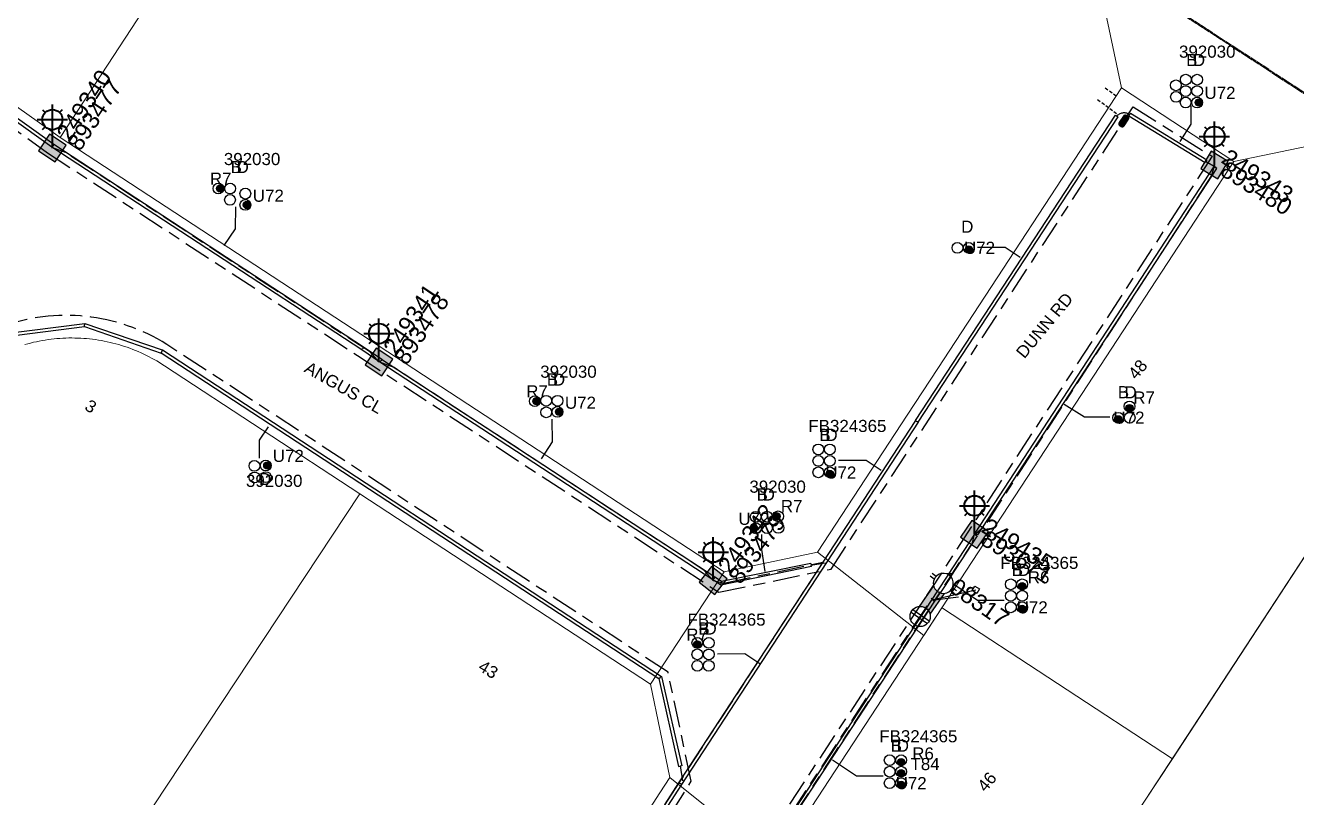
# Model space of a CAD drawing. Header units: metres. Extents: x 0 to 294317, y 0 to 6233398.
# Drawn here: x 292876.7 to 293065.6, y 6232286.2 to 6232400.9 of the extents above; entities that cross this region are included whole.
import ezdxf
from ezdxf.enums import TextEntityAlignment as Align

# ---------------------------------------------------------------- set-up
doc = ezdxf.new("R2010")
doc.units = ezdxf.units.M
for name, pattern in [('Cable Exist OH', [1, 1, 0]), ('Cable Exist UG', [8.2, 4, -1.2, 1.8, -1.2]), ('DASHED', [0.75, 0.5, -0.25])]:
    doc.linetypes.add(name, pattern=pattern)
doc.layers.get('0').update_dxf_attribs({"color": 6})
for name, color, linetype in [('_User Miscellaneous2', 7, 'Continuous'), ('Duct_SP_EXT', 7, 'Continuous'), ('Equip_HV_EXT', 7, 'Continuous'), ('Equip_LV_EXT', 7, 'Continuous'), ('Equip_SP_SL_EXT', 7, 'Continuous'), ('Mains_HV_EXT', 7, 'Continuous'), ('Mains_LV_EXT', 7, 'Continuous'), ('Mains_SL_EXT', 7, 'Continuous'), ('Services_SP_EXT', 7, 'Continuous'), ('SupportsUG_SP_LV_EXT', 7, 'Continuous'), ('SupportsUG_SP_LV_SL_EXT', 7, 'Continuous'), ('Trench_SP_EXT', 7, 'Continuous')]:
    doc.layers.add(name, color=color, linetype=linetype)
doc.layers.add('Cadastre Land Parcels_SP_EXT', color=9, linetype='Continuous', lineweight=5)
doc.layers.add('Cadastre Roads_SP_EXT', color=9, linetype='Continuous', lineweight=5)
doc.layers.add('UNKNOWN_FEATURES', color=1, linetype='DASHED', plot=False)
doc.styles.add('COLUMN_LABEL', font='arial.ttf')
doc.styles.add('iecARIAL', font='arial.ttf', dxfattribs={"height": 2})
doc.styles.add('POLE_LABEL', font='arial.ttf')
doc.styles.get("Standard").update_dxf_attribs({"font": 'arial.ttf'})

# ---------------------------------------------------------------- blocks, each defined once
blk = doc.blocks.new('COLUMN_EXT')
blk.add_hatch(color=256).paths.add_polyline_path([(-1.49, 1.48), (-1.49, -1.49), (1.48, -1.49), (1.48, 1.48)])
blk.add_lwpolyline([(-1.49, -1.49), (1.48, -1.49), (1.48, 1.48), (-1.49, 1.48)], close=True)
for tag, height, style, flags, p in [('ASSET_NUM', 2.5, 'COLUMN_LABEL', 8, (2, 2)), ('STRUCTURE_PLANT_NUMBER', 0.2, 'POLE_LABEL', 9, (1.81, 0.03)), ('STREET_CODE', 0.2, 'COLUMN_LABEL', 9, (1.81, -0.2))]:
    blk.add_attdef(tag, text='', height=height, dxfattribs=dict(style=style, flags=flags)).set_placement(p, align=Align.MIDDLE_LEFT)
at = {"flags": 9}
for tag, p in [('COLUMN_TYPE', (1.81, -0.4)), ('OWNED_BY', (1.81, -0.6)), ('STATE', (1.81, -0.8)), ('USAGE', (1.81, -1)), ('STREETNAME', (1.81, -1.6)), ('SUBURB', (1.81, -1.8)), ('LEGEND', (1.81, -1.2)), ('LOCATION', (1.81, -1.4)), ('NOTES', (1.81, -2))]:
    blk.add_attdef(tag, text='', height=0.2, dxfattribs=at).set_placement(p, align=Align.MIDDLE_LEFT)
at = {"flags": 1}
blk.add_attdef('Z', (1.81, -2.35), '', height=0.2, dxfattribs=at)
blk = doc.blocks.new('PILLAR_EXT')
blk.add_hatch(color=256).paths.add_polyline_path([(-2.475, 0.99), (-2.475, -0.99), (2.475, -0.99), (2.475, 0.99)])
blk.add_lwpolyline([(-2.475, -0.99), (2.475, -0.99), (2.475, 0.99), (-2.475, 0.99)], close=True)
at = {"style": 'iecARIAL', "flags": 8}
blk.add_attdef('ASSET_NUM', (1.5, 3.5), '', height=2.5, dxfattribs=at)
for tag, p, flags in [('OWNED_BY', (0, -0.2), 9), ('STATE', (0, -0.4), 9), ('SUPPORT_TYPE', (0, -0.6), 9), ('STREETNAME', (0, -1.8), 9), ('SUBURB', (0, -2), 1), ('USAGE', (0, -0.8), 9), ('LEGEND', (0, -1), 9), ('LOCATION', (0, -1.2), 9), ('NOTES', (0, -1.4), 9), ('PARENT', (0, -1.6), 9)]:
    blk.add_attdef(tag, p, '', height=0.2, dxfattribs=dict(flags=flags))
blk = doc.blocks.new('DUCT_EXT')
blk.add_circle((0, 0.8), 0.8)
at = {"flags": 1}
blk.add_attdef('Z', (0, 0), '', height=0.2, dxfattribs=at)
at = {"flags": 9}
for tag, p in [('DUCT_CODE', (0, 0)), ('XSECT_TYPE', (0, -0.2)), ('STATE', (0, -0.6)), ('FB_REFERENCE', (0, -0.4)), ('NOTES', (0, -0.8))]:
    blk.add_attdef(tag, text='', height=0.2, dxfattribs=at).set_placement(p, align=Align.MIDDLE_LEFT)
blk = doc.blocks.new('SL_LANTERN_EXT')
at = {"lineweight": 40}
for p, q in [((-1.46, 5.68), (-1.06, 5.28)), ((0, 1.97), (0, 6.47)), ((1.46, 5.68), (1.06, 5.28)), ((-2.25, 4.22), (2.25, 4.22)), ((-1.46, 2.76), (-1.06, 3.16)), ((0, 0), (0, 2.72)), ((1.46, 2.76), (1.06, 3.16))]:
    blk.add_line(p, q, dxfattribs=at)
blk.add_circle((0, 4.22), 1.5, dxfattribs=at)
at = {"style": 'iecARIAL', "flags": 8}
blk.add_attdef('ASSET_NUM', (1.5, 1.5), '', height=2.5, dxfattribs=at)
for tag, p, height, flags in [('OPERATING_VOLTAGE', (0.98, -1.65), 0.2, 9), ('ORIENTATION', (0.98, -1.85), 0.2, 9), ('OWNED_BY', (0.98, -2.05), 0.2, 9), ('CONSTRUCTED_VOLTAGE', (0.98, -0.65), 0.2, 9), ('CONTROL_TYPE', (0.98, -0.85), 0.2, 9), ('LANTERN_PURPOSE', (0.98, -1.05), 0.2, 9), ('LANTERN_TYPE', (0.98, -1.25), 0.2, 9), ('NO_PHASES', (0.98, -1.45), 0.2, 9), ('LNUMBER', (2.18, -3.25), 2.5, 8), ('STATE', (0.98, -2.25), 0.2, 9), ('USAGE', (0.98, -2.45), 0.2, 9), ('CEXIST', (0.98, -2.65), 0.2, 9), ('CNEW', (0.98, -2.85), 0.2, 9), ('CNUMBER', (0.98, -3.05), 0.2, 9), ('CREMOVE', (0.98, -3.25), 0.2, 9), ('CREPLACE', (0.98, -3.45), 0.2, 9), ('LKINGHEIGHT', (0.98, -3.65), 0.2, 9), ('LBRACKET', (0.98, -3.85), 0.2, 9), ('LBRACKETVOCAB', (0.98, -4.05), 0.2, 9), ('LCATEGORY', (0.98, -4.25), 0.2, 9), ('LCHARGE1', (0.98, -4.45), 0.2, 9), ('LCHARGE1PERCENT', (0.98, -4.65), 0.2, 9), ('LCHARGE2', (0.98, -4.85), 0.2, 9), ('LCHARGE2PERCENT', (0.98, -5.05), 0.2, 9), ('LCHARGE3', (0.98, -5.25), 0.2, 9), ('LCHARGE3PERCENT', (0.98, -5.45), 0.2, 9), ('LEXIST', (0.98, -5.65), 0.2, 9), ('LLAMP', (0.98, -5.85), 0.2, 9), ('LLAMPVOCAB', (0.98, -6.05), 0.2, 9), ('LMAST', (0.98, -6.25), 0.2, 9), ('LMASTVOCAB', (0.98, -6.45), 0.2, 9), ('LNEW', (0.98, -6.65), 0.2, 9), ('LANTNUMBER', (0.98, -6.85), 0.2, 9), ('LOUTREACH', (0.98, -7.25), 0.2, 9), ('LOUTREACHVOCAB', (0.98, -7.45), 0.2, 9), ('LRATECODE', (0.98, -7.65), 0.2, 9), ('STREETNAME', (0.98, -9.25), 0.2, 9), ('SUBURB', (0.98, -9.45), 0.2, 1), ('LREMOVE', (0.98, -7.85), 0.2, 9), ('LREPLACE', (0.98, -8.05), 0.2, 9), ('LTYPE', (0.98, -8.25), 0.2, 9), ('LTYPEVOCAB', (0.98, -8.45), 0.2, 9), ('LEGEND', (0.98, -8.65), 0.2, 9), ('LOCATION', (0.98, -8.85), 0.2, 9), ('NOTES', (0.98, -9.05), 0.2, 9)]:
    blk.add_attdef(tag, p, '', height=height, dxfattribs=dict(flags=flags))
blk = doc.blocks.new('CCP_EXT')
at = {"flags": 9}
for tag, p in [('STATE', (0, -1.8)), ('NOTES', (0, -2))]:
    blk.add_attdef(tag, text='', height=0.2, dxfattribs=at).set_placement(p, align=Align.MIDDLE_LEFT)
blk.add_wipeout([(0, 0.57), (0.57, 0), (0, -0.57), (-0.57, 0)])
blk.add_lwpolyline([(-0.57, 0), (0, 0.57), (0.57, 0), (0, -0.57), (-0.57, 0)])
at = {"flags": 1}
blk.add_attdef('Z', (0, 0), '', height=0.2, dxfattribs=at)
at = {"flags": 9}
for tag, p in [('CCP_TYPE', (0, 0)), ('CONSTRUCTED_VOLTAGE', (0, -0.2)), ('OPERATING_VOLTAGE', (0, -0.6)), ('ORIENTATION', (0, -0.8)), ('OWNED_BY', (0, -1)), ('NO_PHASES', (0, -0.4)), ('USAGE', (0, -1.2)), ('LEGEND', (0, -1.4)), ('LIFE_SUPPORT', (0, -1.6))]:
    blk.add_attdef(tag, text='', height=0.2, dxfattribs=at).set_placement(p, align=Align.MIDDLE_LEFT)
blk = doc.blocks.new('HV_STJ_EXT')
h = blk.add_hatch(color=256)
edge = h.paths.add_edge_path()
edge.add_ellipse((-0.59, 0.13), major_axis=(0.226, 0.226), ratio=1, start_angle=45, end_angle=135)
edge.add_line((-0.91, 0.13), (-0.91, -0.13))
edge.add_ellipse((-0.59, -0.13), major_axis=(0.226, 0.226), ratio=1, start_angle=135, end_angle=225)
edge.add_line((-0.59, -0.45), (0.59, -0.45))
edge.add_ellipse((0.59, -0.13), major_axis=(-0.226, 0.226), ratio=1, start_angle=135, end_angle=225)
edge.add_line((0.91, -0.13), (0.91, 0.13))
edge.add_ellipse((0.59, 0.13), major_axis=(-0.226, 0.226), ratio=1, start_angle=225, end_angle=315)
edge.add_line((0.59, 0.45), (-0.59, 0.45))
blk.add_lwpolyline([(-0.91, 0.13), (-0.91, -0.13, 0.414214), (-0.59, -0.45), (0.59, -0.45, 0.414214), (0.91, -0.13), (0.91, 0.13, 0.414214), (0.59, 0.45), (-0.59, 0.45, 0.414214)], format="xyb", close=True)
for tag, flags, p in [('ORIENTATION', 9, (1.5, 0)), ('Z', 1, (1.5, -0.8)), ('USAGE', 9, (1.5, -0.2)), ('LEGEND', 9, (1.5, -0.4)), ('NOTES', 9, (1.5, -0.6))]:
    blk.add_attdef(tag, text='', height=0.2, dxfattribs=dict(flags=flags)).set_placement(p, align=Align.MIDDLE_LEFT)
blk = doc.blocks.new('LV_UG_LINKS_OPEN_EXT')
for p, q in [((-0.25, 1.47), (-0.25, 2.22)), ((0.25, 1.47), (0.25, 2.22)), ((-0.25, -1.47), (-0.25, -2.22)), ((0.25, -1.47), (0.25, -2.22))]:
    blk.add_line(p, q)
at = {"flags": 9}
for tag, p in [('ACTUAL_STATUS', (0, 0)), ('CONSTRUCTED_VOLTAGE', (0, -0.2)), ('OPERATING_VOLTAGE', (0, -0.6)), ('ORIENTATION', (0, -0.8)), ('STATE', (0, -1)), ('SWITCH_TYPE', (0, -1.2)), ('NO_PHASES', (0, -0.4)), ('USAGE', (0, -1.4)), ('NOTES', (0, -1.6))]:
    blk.add_attdef(tag, text='', height=0.2, dxfattribs=at).set_placement(p, align=Align.MIDDLE_LEFT)
at = {"flags": 1}
blk.add_attdef('Z', (0, 0), '', height=0.2, dxfattribs=at)
blk.add_wipeout([(-0.25, 1.47), (-0.43, 1.43), (-0.61, 1.36), (-0.77, 1.28), (-0.93, 1.17), (-1.07, 1.05), (-1.19, 0.9), (-1.29, 0.75), (-1.38, 0.58), (-1.44, 0.4), (-1.48, 0.22), (-1.49, 0.03), (-1.49, -0.16), (-1.45, -0.34), (-1.4, -0.52), (-1.32, -0.69), (-1.23, -0.85), (-1.11, -1), (-0.98, -1.13), (-0.83, -1.24), (-0.66, -1.34), (-0.49, -1.41), (-0.31, -1.46), (-0.13, -1.49), (0.06, -1.49), (0.25, -1.47), (0.43, -1.43), (0.61, -1.36), (0.77, -1.28), (0.93, -1.17), (1.07, -1.05), (1.19, -0.9), (1.29, -0.75), (1.38, -0.58), (1.44, -0.4), (1.48, -0.22), (1.49, -0.03), (1.49, 0.16), (1.45, 0.34), (1.4, 0.52), (1.32, 0.69), (1.23, 0.85), (1.11, 1), (0.98, 1.13), (0.83, 1.24), (0.66, 1.34), (0.49, 1.41), (0.31, 1.46), (0.13, 1.49), (-0.06, 1.49)])
blk.add_lwpolyline([(0, -1.49, 1), (0, 1.49, 1)], format="xyb", close=True)
blk = doc.blocks.new('LV_UG_LINKS_CLOSED_EXT')
blk.add_wipeout([(-1.06, 1.06), (-1.18, 0.92), (-1.29, 0.76), (-1.37, 0.59), (-1.43, 0.42), (-1.48, 0.23), (-1.49, 0.05), (-1.49, -0.14), (-1.46, -0.33), (-1.41, -0.51), (-1.33, -0.68), (-1.24, -0.84), (-1.12, -0.99), (-0.99, -1.12), (-0.84, -1.24), (-0.68, -1.33), (-0.51, -1.41), (-0.33, -1.46), (-0.14, -1.49), (0.05, -1.49), (0.23, -1.48), (0.42, -1.43), (0.59, -1.37), (0.76, -1.29), (0.92, -1.18), (1.06, -1.06), (1.18, -0.92), (1.29, -0.76), (1.37, -0.59), (1.43, -0.42), (1.48, -0.23), (1.49, -0.05), (1.49, 0.14), (1.46, 0.33), (1.41, 0.51), (1.33, 0.68), (1.24, 0.84), (1.12, 0.99), (0.99, 1.12), (0.84, 1.24), (0.68, 1.33), (0.51, 1.41), (0.33, 1.46), (0.14, 1.49), (-0.05, 1.49), (-0.23, 1.48), (-0.42, 1.43), (-0.59, 1.37), (-0.76, 1.29), (-0.92, 1.18)])
for p, q in [((-0.25, -1.48), (-0.25, 1.48)), ((0.25, -1.48), (0.25, 1.48))]:
    blk.add_line(p, q)
blk.add_circle((0, 0), 1.5)
at = {"flags": 9}
for tag, p in [('ACTUAL_STATUS', (0, 0)), ('CONSTRUCTED_VOLTAGE', (0, -0.2)), ('OPERATING_VOLTAGE', (0, -0.6)), ('ORIENTATION', (0, -0.8)), ('STATE', (0, -1)), ('SWITCH_TYPE', (0, -1.2)), ('NO_PHASES', (0, -0.4)), ('USAGE', (0, -1.4)), ('NOTES', (0, -1.6))]:
    blk.add_attdef(tag, text='', height=0.2, dxfattribs=at).set_placement(p, align=Align.MIDDLE_LEFT)
at = {"flags": 1}
blk.add_attdef('Z', (0, 0), '', height=0.2, dxfattribs=at)
blk = doc.blocks.new('CABLE_LARGE_EXT')
h = blk.add_hatch(color=256)
edge = h.paths.add_edge_path()
edge.add_arc((0, 0.55), 0.55, 0, 360)
blk.add_circle((0, 0.55), 0.55)
at = {"flags": 1}
blk.add_attdef('Z', (0, 0), '', height=0.2, dxfattribs=at)
at = {"flags": 9}
for tag, p in [('COND_CODE', (0, 0)), ('STATE', (0, -0.4)), ('XSECT_SIZE', (0, -0.6)), ('FB_REFERENCE', (0, -0.2)), ('NOTES', (0, -0.8))]:
    blk.add_attdef(tag, text='', height=0.2, dxfattribs=at).set_placement(p, align=Align.MIDDLE_LEFT)

msp = doc.modelspace()

# ---------------------------------------------------------------- linework, layer by layer
at = {"layer": 'Cadastre Land Parcels_SP_EXT', "linetype": 'Continuous'}
for points in [[(292938.09, 6232470.06), (292819.2, 6232547.99), (292809.7, 6232547.1), (292763.87, 6232502.4), (292761.92, 6232500.5), (292742.71, 6232475.17), (292855.04, 6232403.25), (292881.91, 6232384.24), (292938.09, 6232470.06)], [(292994.43, 6232322.6), (293007.76, 6232342.97), (293012.31, 6232349.92), (293039.59, 6232391.6), (293036.68, 6232405.44), (292938.09, 6232470.06), (292881.91, 6232384.24), (292980.57, 6232319.72), (292994.43, 6232322.6)], [(293096.04, 6232366.57), (293070.16, 6232383.51), (293056.33, 6232380.66), (293038.17, 6232352.93), (293012.92, 6232314.34), (293013, 6232314.29), (293047.19, 6232291.93), (293096.04, 6232366.57)], [(293147.1, 6232333.37), (293096.04, 6232366.57), (293043.15, 6232285.76), (292881.75, 6232039.14), (292933.19, 6232006.61), (293117.3, 6232287.85), (293147.1, 6232333.37)], [(292968.48, 6232282.96), (292971.03, 6232286.86), (292972.52, 6232289.14), (292969.62, 6232302.99), (292926.41, 6232331.3), (292881.44, 6232263.28), (292934.31, 6232230.75), (292968.48, 6232282.96)], [(293043.15, 6232285.76), (293047.19, 6232291.93), (293013, 6232314.29), (293012.92, 6232314.34), (292983, 6232268.63), (293017.27, 6232246.22), (293043.15, 6232285.76)]]:
    msp.add_lwpolyline(points, close=True, dxfattribs=at)
msp.add_lwpolyline([(292881.44, 6232263.28), (292926.41, 6232331.3), (292897.4, 6232350.32), (292897.03, 6232350.56), (292896.65, 6232350.79), (292896.27, 6232351.02), (292895.89, 6232351.24), (292895.5, 6232351.45), (292895.11, 6232351.65), (292894.72, 6232351.85), (292894.32, 6232352.04), (292893.92, 6232352.23), (292893.51, 6232352.41), (292893.11, 6232352.58), (292892.7, 6232352.74), (292892.28, 6232352.9), (292891.87, 6232353.05), (292891.45, 6232353.19), (292891.03, 6232353.32), (292890.6, 6232353.45), (292890.18, 6232353.57), (292889.75, 6232353.68), (292889.32, 6232353.78), (292888.89, 6232353.88), (292888.46, 6232353.97), (292888.03, 6232354.05), (292887.59, 6232354.12), (292887.15, 6232354.19), (292886.71, 6232354.25), (292886.28, 6232354.3), (292885.84, 6232354.34), (292885.4, 6232354.38), (292884.96, 6232354.4), (292884.51, 6232354.42), (292884.07, 6232354.43), (292883.63, 6232354.44), (292883.19, 6232354.44), (292882.75, 6232354.42), (292882.31, 6232354.4), (292881.87, 6232354.38), (292881.43, 6232354.34), (292880.99, 6232354.3), (292880.55, 6232354.25), (292880.11, 6232354.19), (292879.67, 6232354.13), (292879.24, 6232354.05), (292878.8, 6232353.97), (292878.37, 6232353.88), (292877.94, 6232353.79), (292877.51, 6232353.68), (292877.08, 6232353.57), (292876.66, 6232353.45)], dxfattribs=at)
at = {"layer": 'Cadastre Roads_SP_EXT', "linetype": 'Continuous'}
msp.add_lwpolyline([(292876.66, 6232353.45), (292877.08, 6232353.57), (292877.51, 6232353.68), (292877.94, 6232353.79), (292878.37, 6232353.88), (292878.8, 6232353.97), (292879.24, 6232354.05), (292879.67, 6232354.13), (292880.11, 6232354.19), (292880.55, 6232354.25), (292880.99, 6232354.3), (292881.43, 6232354.34), (292881.87, 6232354.38), (292882.31, 6232354.4), (292882.75, 6232354.42), (292883.19, 6232354.44), (292883.63, 6232354.44), (292884.07, 6232354.43), (292884.51, 6232354.42), (292884.96, 6232354.4), (292885.4, 6232354.38), (292885.84, 6232354.34), (292886.28, 6232354.3), (292886.71, 6232354.25), (292887.15, 6232354.19), (292887.59, 6232354.12), (292888.03, 6232354.05), (292888.46, 6232353.97), (292888.89, 6232353.88), (292889.32, 6232353.78), (292889.75, 6232353.68), (292890.18, 6232353.57), (292890.6, 6232353.45), (292891.03, 6232353.32), (292891.45, 6232353.19), (292891.87, 6232353.05), (292892.28, 6232352.9), (292892.7, 6232352.74), (292893.11, 6232352.58), (292893.51, 6232352.41), (292893.92, 6232352.23), (292894.32, 6232352.04), (292894.72, 6232351.85), (292895.11, 6232351.65), (292895.5, 6232351.45), (292895.89, 6232351.24), (292896.27, 6232351.02), (292896.65, 6232350.79), (292897.03, 6232350.56), (292897.4, 6232350.32), (292926.41, 6232331.3), (292969.62, 6232302.99), (292980.57, 6232319.72), (292881.91, 6232384.24), (292881.91, 6232384.24), (292855.04, 6232403.25)], dxfattribs=at)
msp.add_lwpolyline([(292876.04, 6232105.23), (292902.78, 6232146.08), (292929.52, 6232186.93), (292956.26, 6232227.78), (292983, 6232268.63), (292988.19, 6232276.56), (292972.52, 6232289.14), (292971.03, 6232286.86), (292968.48, 6232282.96), (292934.31, 6232230.75), (292901.43, 6232180.52), (292900.09, 6232178.47), (292882.15, 6232151.06), (292865.03, 6232124.91), (292844.92, 6232094.19), (292843.49, 6232092), (292856.31, 6232075.08), (292876.04, 6232105.23)], close=True, dxfattribs=at)
at = {"layer": 'Duct_SP_EXT'}
for p, q in [((292880.96, 6232383.16), (292863.28, 6232395.84)), ((292880.68, 6232382.77), (292863.4, 6232395.16)), ((293008.99, 6232342.18), (293038.73, 6232387.54)), ((293009.39, 6232341.92), (293039.13, 6232387.27)), ((293038.73, 6232387.54), (293038.93, 6232387.4)), ((293039.13, 6232387.27), (293038.93, 6232387.4)), ((293040.72, 6232387.43), (293040.84, 6232387.63)), ((293040.72, 6232387.43), (293052.05, 6232380.51)), ((293040.97, 6232387.84), (293040.84, 6232387.63)), ((293040.97, 6232387.84), (293052.3, 6232380.92)), ((292880.68, 6232382.77), (292880.82, 6232382.96)), ((292880.68, 6232382.76), (292880.82, 6232382.96)), ((292926.71, 6232352.65), (292880.68, 6232382.76)), ((292880.96, 6232383.16), (292880.82, 6232382.96)), ((292880.95, 6232383.16), (292880.82, 6232382.96)), ((292926.98, 6232353.05), (292880.95, 6232383.16)), ((293052.05, 6232380.51), (293052.17, 6232380.71)), ((293052.3, 6232380.92), (293052.17, 6232380.71)), ((293017.85, 6232325.44), (293053.38, 6232379.89)), ((293018.26, 6232325.18), (293053.78, 6232379.62)), ((293053.38, 6232379.89), (293053.58, 6232379.76)), ((293053.78, 6232379.62), (293053.58, 6232379.76)), ((292873.44, 6232355.07), (292885.55, 6232356.61)), ((292873.54, 6232354.6), (292885.5, 6232356.12)), ((292885.5, 6232356.12), (292885.52, 6232356.37)), ((292885.5, 6232356.12), (292896.91, 6232352.2)), ((292885.55, 6232356.61), (292885.52, 6232356.37)), ((292885.55, 6232356.61), (292897.07, 6232352.66)), ((292896.89, 6232352.21), (292896.99, 6232352.43)), ((292896.91, 6232352.2), (292896.99, 6232352.43)), ((292897.07, 6232352.66), (292896.99, 6232352.43)), ((292897.1, 6232352.65), (292896.99, 6232352.43)), ((292897.07, 6232352.66), (292897.1, 6232352.65)), ((292897.1, 6232352.65), (292971.27, 6232304.16)), ((292926.71, 6232352.65), (292926.85, 6232352.85)), ((292929.41, 6232350.86), (292926.71, 6232352.65)), ((292926.98, 6232353.05), (292926.85, 6232352.85)), ((292929.68, 6232351.26), (292926.98, 6232353.05)), ((292896.91, 6232352.2), (292896.89, 6232352.21)), ((292896.89, 6232352.21), (292970.84, 6232303.87)), ((292929.41, 6232350.86), (292929.54, 6232351.06)), ((292929.41, 6232350.86), (292929.54, 6232351.06)), ((292978.9, 6232318.51), (292929.41, 6232350.86)), ((292929.68, 6232351.26), (292929.54, 6232351.06)), ((292929.67, 6232351.26), (292929.54, 6232351.06)), ((292979.17, 6232318.92), (292929.67, 6232351.26)), ((293008.98, 6232342.17), (293009.18, 6232342.04)), ((293008.99, 6232342.18), (293009.19, 6232342.05)), ((293009.38, 6232341.91), (293009.18, 6232342.04)), ((293009.39, 6232341.92), (293009.19, 6232342.05)), ((293017.78, 6232325.29), (293017.98, 6232325.16)), ((293017.85, 6232325.44), (293018.06, 6232325.31)), ((293018.18, 6232325.02), (293017.98, 6232325.16)), ((293018.26, 6232325.18), (293018.06, 6232325.31)), ((292993.53, 6232320.48), (292980.08, 6232317.74)), ((292993.44, 6232320.95), (292980.18, 6232318.25)), ((292993.44, 6232320.95), (292993.49, 6232320.71)), ((292993.53, 6232320.48), (292993.49, 6232320.71)), ((292978.9, 6232318.51), (292979.04, 6232318.71)), ((292978.92, 6232318.51), (292979.05, 6232318.71)), ((292980.08, 6232317.74), (292978.92, 6232318.51)), ((292979.17, 6232318.92), (292979.04, 6232318.71)), ((292979.18, 6232318.91), (292979.05, 6232318.71)), ((292980.18, 6232318.25), (292979.18, 6232318.91)), ((292980.08, 6232317.74), (292980.13, 6232317.99)), ((292980.18, 6232318.25), (292980.13, 6232317.99)), ((292970.84, 6232303.87), (292971.06, 6232304.01)), ((292970.84, 6232303.87), (292973.8, 6232290.8)), ((292971.27, 6232304.16), (292971.06, 6232304.01)), ((292971.27, 6232304.16), (292974.27, 6232290.9)), ((292973.8, 6232290.8), (292974.04, 6232290.85)), ((292974.27, 6232290.9), (292974.04, 6232290.85)), ((292973.81, 6232288.36), (292971.76, 6232285.16)), ((292974.21, 6232288.1), (292972.17, 6232284.9)), ((292973.81, 6232288.36), (292974.01, 6232288.23)), ((292974.21, 6232288.1), (292974.01, 6232288.23))]:
    msp.add_line(p, q, dxfattribs=at)
for points in [[(293049.92, 6232388.97), (293049.93, 6232386.18), (293048.3, 6232383.6)], [(292907.95, 6232373.93), (292907.9, 6232370.63), (292906.21, 6232368.17)], [(293018.22, 6232367.92), (293022.33, 6232367.92), (293024.56, 6232366.44)], [(293037.86, 6232342.65), (293034.1, 6232342.65), (293031.11, 6232344.56)], [(292911.51, 6232336.57), (292911.53, 6232339.27), (292912.87, 6232341.22)], [(292954.96, 6232342.37), (292954.99, 6232338.99), (292953.36, 6232336.47)], [(292997.56, 6232336.28), (293001.67, 6232336.28), (293003.9, 6232334.8)], [(292986.13, 6232325.25), (292986.14, 6232323.01), (292986.62, 6232319.73)], [(293022.17, 6232315.46), (293018.22, 6232315.46), (293013.96, 6232318.32)], [(293022.17, 6232315.46), (293018.22, 6232315.46), (293013.96, 6232318.32)], [(292979.58, 6232307.54), (292983.66, 6232307.56), (292985.88, 6232306.1)], [(293004.18, 6232289.34), (293000.22, 6232289.34), (292996.69, 6232291.71)]]:
    msp.add_lwpolyline(points, dxfattribs=at)
at = {"layer": 'Mains_HV_EXT', "linetype": 'Cable Exist OH'}
msp.add_lwpolyline([(292853.78, 6232530.4), (292934.9, 6232477), (293005.74, 6232430.55), (293166.31, 6232325.83)], dxfattribs=at)
at = {"layer": 'Mains_LV_EXT', "linetype": 'Cable Exist OH'}
msp.add_lwpolyline([(293094.69, 6232372.71), (293005.74, 6232430.55)], dxfattribs=at)
at = {"layer": 'Mains_SL_EXT', "linetype": 'Cable Exist UG'}
for points in [[(292929.28, 6232350.87), (292928, 6232352.32), (292882.68, 6232381.99), (292880.65, 6232382.71)], [(293053.43, 6232380.13), (293053, 6232378.56), (293019.16, 6232326.35), (293017.75, 6232325.21)], [(292978.95, 6232318.41), (292977.55, 6232319.96), (292931.53, 6232350.03), (292929.28, 6232350.87)], [(292978.96, 6232318.4), (292980.5, 6232318.02), (292980.5, 6232318.02), (292995.22, 6232321.14), (292995.22, 6232321.14), (292973.84, 6232288.34), (292962.38, 6232270.91), (292962.38, 6232270.91), (292936.9, 6232231.98), (292933.69, 6232234.05), (292927.26, 6232234.49)]]:
    msp.add_lwpolyline(points, dxfattribs=at)
at = {"layer": 'Trench_SP_EXT', "linetype": 'Cable Exist UG'}
msp.add_lwpolyline([(293038.94, 6232387.42, -0.343171), (293040.89, 6232387.63)], format="xyb", dxfattribs=at)
for points in [[(293052.12, 6232380.71), (293053.61, 6232379.82)], [(292993.43, 6232320.7), (292995.56, 6232321.04)], [(293011.43, 6232315.49), (293015.97, 6232316.05)], [(292974.03, 6232290.89), (292974.39, 6232288.64)]]:
    msp.add_lwpolyline(points, dxfattribs=at)
at = {"layer": 'UNKNOWN_FEATURES'}
for points in [[(293038.81, 6232390.37), (293037.17, 6232391.59)], [(293036.06, 6232389.85), (293039.07, 6232387.67)]]:
    msp.add_lwpolyline(points, dxfattribs=at)

# ---------------------------------------------------------------- block references
at = {"layer": 'Duct_SP_EXT'}
for name, p, rotation in [('DUCT_EXT', (293048.5, 6232391.97), 90.27813266600114), ('DUCT_EXT', (293049.96, 6232392.81), 89.96629108022775), ('DUCT_EXT', (293051.66, 6232392.81), 89.96629108022775), ('DUCT_EXT', (293048.52, 6232390.25), 89.73226464789512), ('DUCT_EXT', (293049.95, 6232391.11), 89.96629108022775), ('DUCT_EXT', (293049.95, 6232389.41), 89.96629108022775), ('DUCT_EXT', (293051.66, 6232391.11), 89.96629108022775), ('DUCT_EXT', (293051.65, 6232389.41), 89.96629108022775), ('CABLE_LARGE_EXT', (293051.65, 6232389.41), 89.65178817432745), ('DUCT_EXT', (292906.22, 6232376.64), 89.96677152792552), ('CABLE_LARGE_EXT', (292906.22, 6232376.64), 89.56946414537371), ('DUCT_EXT', (292907.96, 6232376.63), 89.96677152792552), ('DUCT_EXT', (292907.94, 6232374.95), 89.96677152792552), ('DUCT_EXT', (292910.22, 6232375.88), 89.96677152792552), ('DUCT_EXT', (292910.22, 6232374.2), 89.96677152792552), ('CABLE_LARGE_EXT', (292910.22, 6232374.2), 90.0000000000002), ('DUCT_EXT', (292953.23, 6232345.05), 89.96677152792552), ('CABLE_LARGE_EXT', (292953.23, 6232345.05), 89.56946414537371), ('DUCT_EXT', (292954.92, 6232345.11), 89.96677152792552), ('DUCT_EXT', (292956.62, 6232345.11), 89.96677152792552), ('DUCT_EXT', (292954.93, 6232343.39), 89.96677152792552), ('DUCT_EXT', (292956.6, 6232343.46), 89.96677152792552), ('CABLE_LARGE_EXT', (292956.6, 6232343.46), 90.0000000000002), ('DUCT_EXT', (292911.57, 6232335.44), 90.2377404574941), ('DUCT_EXT', (292913.25, 6232335.49), 90.2377404574941), ('CABLE_LARGE_EXT', (292913.25, 6232335.49), 89.70772489832234), ('DUCT_EXT', (292911.59, 6232333.73), 90.2377404574941), ('DUCT_EXT', (292913.27, 6232333.77), 90.2377404574941), ('DUCT_EXT', (292984.45, 6232327.87), 270.3455351608434), ('DUCT_EXT', (292986.13, 6232327.89), 270.3455351608434), ('DUCT_EXT', (292987.79, 6232327.94), 270.3455351608434), ('CABLE_LARGE_EXT', (292987.79, 6232327.94), 270.3455351608434), ('CABLE_LARGE_EXT', (292984.46, 6232326.16), 269.653737985115), ('DUCT_EXT', (292984.46, 6232326.16), 270.3455351608434), ('DUCT_EXT', (292986.14, 6232326.19), 270.3455351608434), ('DUCT_EXT', (292987.83, 6232326.22), 270.3455351608434)]:
    msp.add_blockref(name, p, dxfattribs=dict(at, rotation=rotation))
for name, p in [('DUCT_EXT', (293015.23, 6232367.02)), ('DUCT_EXT', (293016.93, 6232367.02)), ('CABLE_LARGE_EXT', (293016.93, 6232367.02)), ('DUCT_EXT', (293040.8, 6232343.47)), ('DUCT_EXT', (293039.13, 6232341.79)), ('CABLE_LARGE_EXT', (293039.13, 6232341.79)), ('DUCT_EXT', (293040.83, 6232341.79)), ('CABLE_LARGE_EXT', (293040.8, 6232343.47)), ('DUCT_EXT', (292994.57, 6232337.08)), ('DUCT_EXT', (292996.27, 6232337.08)), ('DUCT_EXT', (292994.57, 6232335.38)), ('DUCT_EXT', (292994.57, 6232333.68)), ('DUCT_EXT', (292996.27, 6232335.38)), ('DUCT_EXT', (292996.27, 6232333.68)), ('CABLE_LARGE_EXT', (292996.27, 6232333.68)), ('DUCT_EXT', (293023.16, 6232317.04)), ('DUCT_EXT', (293024.86, 6232317.04)), ('DUCT_EXT', (293023.16, 6232315.33)), ('DUCT_EXT', (293024.86, 6232315.33)), ('CABLE_LARGE_EXT', (293024.86, 6232316.99)), ('DUCT_EXT', (293023.16, 6232313.63)), ('DUCT_EXT', (293024.86, 6232313.63)), ('CABLE_LARGE_EXT', (293024.86, 6232313.63)), ('DUCT_EXT', (292976.59, 6232308.34)), ('CABLE_LARGE_EXT', (292976.59, 6232308.34)), ('DUCT_EXT', (292978.29, 6232308.34)), ('DUCT_EXT', (292976.59, 6232306.64)), ('DUCT_EXT', (292978.29, 6232306.63)), ('DUCT_EXT', (292976.59, 6232304.94)), ('DUCT_EXT', (292978.28, 6232304.95)), ('DUCT_EXT', (293005.17, 6232290.92)), ('DUCT_EXT', (293006.87, 6232290.92)), ('CABLE_LARGE_EXT', (293006.87, 6232290.87)), ('DUCT_EXT', (293005.17, 6232289.21)), ('DUCT_EXT', (293006.87, 6232289.21)), ('CABLE_LARGE_EXT', (293006.87, 6232289.21)), ('DUCT_EXT', (293005.17, 6232287.51)), ('DUCT_EXT', (293006.87, 6232287.51)), ('CABLE_LARGE_EXT', (293006.87, 6232287.51))]:
    msp.add_blockref(name, p, dxfattribs=at)
at = {"layer": 'Equip_HV_EXT', "rotation": 236.7911082809362}
msp.add_blockref('HV_STJ_EXT', (293039.95, 6232386.67), dxfattribs=at)
at = {"layer": 'Equip_SP_SL_EXT'}
ref = msp.add_blockref('SL_LANTERN_EXT', (292880.75, 6232382.65), dxfattribs=at)
ref.add_attrib('ASSET_NUM', '249340', dxfattribs={"layer": '0', "height": 2.5, "rotation": 56.7064, "style": 'iecARIAL'}).set_placement((292882.25, 6232384.15), align=Align.MIDDLE_LEFT)
ref = msp.add_blockref('SL_LANTERN_EXT', (293053.43, 6232380.13), dxfattribs=at)
ref.add_attrib('ASSET_NUM', '249343', dxfattribs={"layer": '0', "height": 2.5, "rotation": 327.5079, "style": 'iecARIAL'}).set_placement((293054.93, 6232381.63), align=Align.MIDDLE_LEFT)
ref = msp.add_blockref('SL_LANTERN_EXT', (292929.28, 6232350.87), dxfattribs=at)
ref.add_attrib('ASSET_NUM', '249341', dxfattribs={"layer": '0', "height": 2.5, "rotation": 56.2297, "style": 'iecARIAL'}).set_placement((292930.78, 6232352.37), align=Align.MIDDLE_LEFT)
ref = msp.add_blockref('SL_LANTERN_EXT', (293017.77, 6232325.29), dxfattribs=at)
ref.add_attrib('ASSET_NUM', '249435', dxfattribs={"layer": '0', "height": 2.5, "rotation": 327.8044, "style": 'iecARIAL'}).set_placement((293019.27, 6232326.79), align=Align.MIDDLE_LEFT)
ref = msp.add_blockref('SL_LANTERN_EXT', (292978.96, 6232318.4), dxfattribs=at)
ref.add_attrib('ASSET_NUM', '249342', dxfattribs={"layer": '0', "height": 2.5, "rotation": 53.8152, "style": 'iecARIAL'}).set_placement((292980.46, 6232319.9), align=Align.MIDDLE_LEFT)
at = {"layer": 'SupportsUG_SP_LV_EXT'}
ref = msp.add_blockref('PILLAR_EXT', (293011.43, 6232315.53), dxfattribs=dict(at, rotation=235.0107975882909))
ref.add_attrib('ASSET_NUM', '108317', dxfattribs={"layer": '0', "height": 2.5, "rotation": 325.0108, "style": 'iecARIAL'}).set_placement((293012.93, 6232319.03), align=Align.MIDDLE_LEFT)
at = {"layer": 'SupportsUG_SP_LV_SL_EXT'}
ref = msp.add_blockref('COLUMN_EXT', (292880.75, 6232382.65), dxfattribs=dict(at, rotation=326.4484616770612))
ref.add_attrib('ASSET_NUM', '893477', dxfattribs={"layer": '0', "height": 2.5, "rotation": 56.7064, "style": 'COLUMN_LABEL'}).set_placement((292882.75, 6232383.4), align=Align.TOP_LEFT)
ref = msp.add_blockref('COLUMN_EXT', (293053.43, 6232380.13), dxfattribs=dict(at, rotation=239.0344576754238))
ref.add_attrib('ASSET_NUM', '893480', dxfattribs={"layer": '0', "height": 2.5, "rotation": 327.5079, "style": 'COLUMN_LABEL'}).set_placement((293055.43, 6232380.88), align=Align.TOP_LEFT)
ref = msp.add_blockref('COLUMN_EXT', (292929.28, 6232350.87), dxfattribs=dict(at, rotation=326.4484616770612))
ref.add_attrib('ASSET_NUM', '893478', dxfattribs={"layer": '0', "height": 2.5, "rotation": 56.2297, "style": 'COLUMN_LABEL'}).set_placement((292931.28, 6232351.62), align=Align.TOP_LEFT)
ref = msp.add_blockref('COLUMN_EXT', (292978.96, 6232318.4), dxfattribs=dict(at, rotation=321.8828699958305))
ref.add_attrib('ASSET_NUM', '893479', dxfattribs={"layer": '0', "height": 2.5, "rotation": 53.8152, "style": 'COLUMN_LABEL'}).set_placement((292980.96, 6232319.15), align=Align.TOP_LEFT)
ref = msp.add_blockref('COLUMN_EXT', (293017.77, 6232325.29), dxfattribs=dict(at, rotation=56.48349535301949))
ref.add_attrib('ASSET_NUM', '893671', dxfattribs={"layer": '0', "height": 2.5, "rotation": 328.4114, "style": 'COLUMN_LABEL'}).set_placement((293019.77, 6232326.04), align=Align.TOP_LEFT)

# ---------------------------------------------------------------- texts
at = {"layer": '_User Miscellaneous2'}
for s, p in [('392030', (293048.16, 6232396.07)), ('B', (293049.22, 6232394.83)), ('D', (293050.22, 6232394.82)), ('U72', (293051.94, 6232389.95)), ('392030', (292906.23, 6232380.12)), ('B', (292907.23, 6232378.92)), ('D', (292908.12, 6232378.93)), ('R7', (292904.15, 6232377.21)), ('U72', (292910.53, 6232374.67)), ('D', (293015.79, 6232370.07)), ('U72', (293016.21, 6232366.93)), ('392030', (292953.24, 6232348.53)), ('B', (292954.22, 6232347.36)), ('D', (292955.12, 6232347.36)), ('R7', (292951.16, 6232345.61)), ('B', (293039.07, 6232345.49)), ('D', (293040.06, 6232345.47)), ('U72', (292956.91, 6232343.92)), ('R7', (293041.36, 6232344.69)), ('U72', (293038.42, 6232341.7)), ('FB324365', (292993.08, 6232340.47)), ('B', (292994.72, 6232339.14)), ('D', (292995.62, 6232339.14)), ('U72', (292913.5, 6232336.02)), ('U72', (292995.6, 6232333.55)), ('392030', (292909.51, 6232332.32)), ('D', (292911.45, 6232332.58)), ('392030', (292984.32, 6232331.45)), ('B', (292985.39, 6232330.29)), ('D', (292986.3, 6232330.29)), ('R7', (292988.99, 6232328.56)), ('U72', (292982.69, 6232326.67)), ('FB324365', (293021.6, 6232320.14)), ('B', (293023.31, 6232319.09)), ('D', (293024.21, 6232319.09)), ('R6', (293025.68, 6232317.99)), ('U72', (293024.04, 6232313.52)), ('FB324365', (292975.12, 6232311.7)), ('R7', (292974.94, 6232309.47)), ('B', (292976.75, 6232310.38)), ('D', (292977.65, 6232310.38)), ('FB324365', (293003.62, 6232294.37)), ('B', (293005.32, 6232292.97)), ('D', (293006.22, 6232292.97)), ('T84', (293008.26, 6232290.24)), ('R6', (293008.52, 6232291.81)), ('U72', (293006.05, 6232287.41))]:
    msp.add_text(s, height=1.8, dxfattribs=at).set_placement(p)
at = {"layer": 'Cadastre Land Parcels_SP_EXT'}
for s, rotation, p in [('48', 50.4576, (293041.82, 6232348.13)), ('3', 328.4412, (292885.4, 6232343.88)), ('43', 328.9948, (292943.87, 6232305.15)), ('46', 50.499, (293019.42, 6232286.86))]:
    msp.add_text(s, height=1.8, rotation=rotation, dxfattribs=at).set_placement(p)
at = {"layer": 'Cadastre Roads_SP_EXT'}
for s, rotation, p in [('DUNN RD', 50.5009, (293025.18, 6232351.26)), ('ANGUS CL', 330.2233, (292918.02, 6232349.47))]:
    msp.add_text(s, height=1.8, rotation=rotation, dxfattribs=at).set_placement(p)

# ---------------------------------------------------------------- next in the draw order: block references
at = {"layer": 'Services_SP_EXT', "rotation": 193.0107972998874}
msp.add_blockref('CCP_EXT', (293017.97, 6232317.03), dxfattribs=at)

# ---------------------------------------------------------------- next in the draw order: linework, layer by layer
at = {"layer": 'Cadastre Roads_SP_EXT', "linetype": 'Continuous'}
msp.add_lwpolyline([(293012.92, 6232314.34), (293038.17, 6232352.93), (293056.33, 6232380.66), (293039.59, 6232391.6), (293012.31, 6232349.92), (293007.76, 6232342.97), (292994.43, 6232322.6), (293010.24, 6232310.26), (293012.92, 6232314.34)], close=True, dxfattribs=at)

# ---------------------------------------------------------------- next in the draw order: block references
at = {"layer": 'Equip_LV_EXT', "rotation": 235.0107975882909}
msp.add_blockref('LV_UG_LINKS_OPEN_EXT', (293013.14, 6232317.98), dxfattribs=at)

# ---------------------------------------------------------------- next in the draw order: block references
msp.add_blockref('LV_UG_LINKS_CLOSED_EXT', (293009.7, 6232313.07), dxfattribs=at)

# ---------------------------------------------------------------- next in the draw order: linework, layer by layer
at = {"layer": 'Duct_SP_EXT'}
for p, q in [((293008.98, 6232342.17), (292973.81, 6232288.36)), ((293009.38, 6232341.91), (292974.21, 6232288.1)), ((293017.78, 6232325.29), (293011.44, 6232315.61)), ((293018.18, 6232325.02), (293011.84, 6232315.35)), ((293011.44, 6232315.61), (292983, 6232272.18)), ((293011.84, 6232315.35), (292983.4, 6232271.91)), ((293011.44, 6232315.61), (293011.64, 6232315.48)), ((293011.44, 6232315.61), (293011.64, 6232315.48)), ((293011.84, 6232315.35), (293011.64, 6232315.48)), ((293011.84, 6232315.35), (293011.64, 6232315.48))]:
    msp.add_line(p, q, dxfattribs=at)
at = {"layer": 'Mains_HV_EXT', "linetype": 'Cable Exist UG'}
msp.add_lwpolyline([(292931.67, 6232235.85), (292933.71, 6232235.78), (292938.94, 6232232.4), (292938.94, 6232232.4), (292972.54, 6232283.59), (292975.68, 6232288.59), (292975.68, 6232288.59), (292972.24, 6232304.79), (292897.76, 6232353.47), (292897.76, 6232353.47, 0.233424), (292873.04, 6232356.04), (292873.04, 6232356.04), (292871.17, 6232355.45), (292871.17, 6232355.45, -0.656434), (292853.92, 6232378.81), (292853.92, 6232378.81), (292863.77, 6232393.64), (292880.01, 6232381.96), (292926.09, 6232351.82), (292979.8, 6232316.66), (292996.47, 6232320.11), (292996.47, 6232320.11), (293039.95, 6232386.67)], format="xyb", dxfattribs=at)
msp.add_lwpolyline([(293039.95, 6232386.67), (293041.33, 6232388.77), (293053.08, 6232381.42), (293053.08, 6232381.42), (293010.48, 6232315.92), (292966.97, 6232249.72), (292966.97, 6232249.72), (292950.67, 6232224.86)], dxfattribs=at)
at = {"layer": 'Mains_LV_EXT', "linetype": 'Cable Exist UG'}
msp.add_lwpolyline([(292956.51, 6232231.84), (292958.09, 6232234.38), (292957.96, 6232237.7), (292957.96, 6232237.7), (292979.67, 6232270.86), (292980.45, 6232272.06), (292980.45, 6232272.06), (292983.26, 6232276.33), (292986.08, 6232276.99), (292986.08, 6232276.99), (293011.46, 6232315.77)], dxfattribs=at)
at = {"layer": 'Mains_SL_EXT', "linetype": 'Cable Exist UG'}
msp.add_lwpolyline([(292980.11, 6232267.88), (292981.28, 6232268.4), (292981.9, 6232269.73), (292981.9, 6232269.73), (293017.48, 6232324), (293017.77, 6232325.29)], dxfattribs=at)
at = {"layer": 'Services_SP_EXT'}
msp.add_lwpolyline([(293011.43, 6232315.53), (293017.97, 6232317.03)], dxfattribs=at)

doc.saveas('drawing.dxf')
